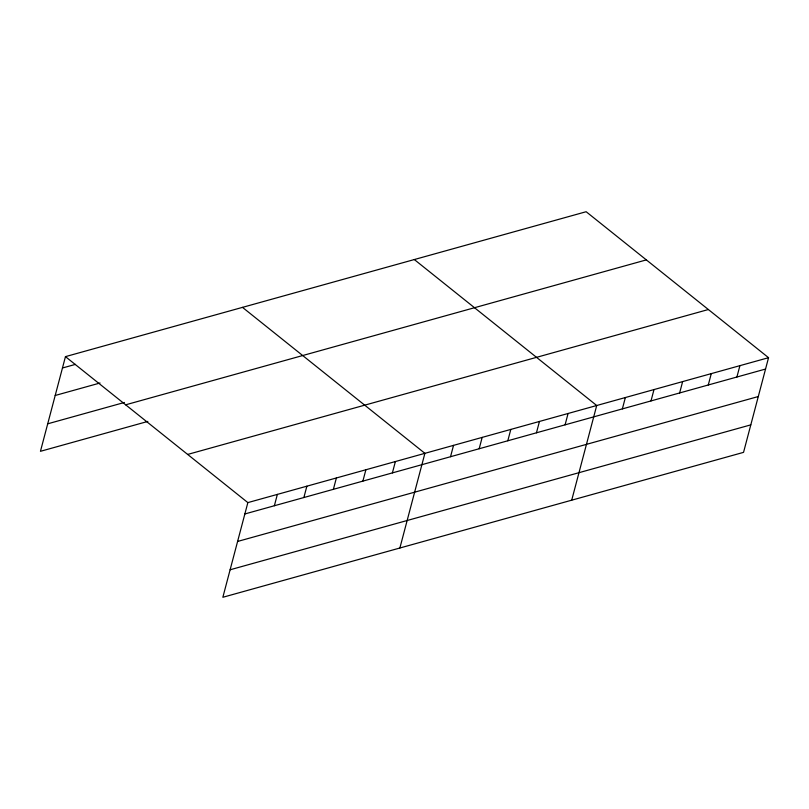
<?xml version="1.0" encoding="UTF-8"?>
<svg xmlns="http://www.w3.org/2000/svg" width="809" height="809" viewBox="0 0 809 809"><rect width="100%" height="100%" fill="white"/><g stroke="black" fill="none" stroke-linecap="round" stroke-linejoin="round"><path stroke-width="1.21" d="M768.55 357.689L247.857 502.611L222.849 597.275L743.542 452.362L768.55 357.689L586.151 211.725L65.458 356.638L40.45 451.311L147.855 421.418M274.372 505.746L277.366 494.4M303.871 497.535L306.874 486.189M333.379 489.324L336.382 477.977M362.887 481.112L365.88 469.766M392.395 472.901L395.389 461.545M399.879 548.006L424.897 453.333L242.498 307.369M450.532 456.721L453.536 445.365M479.171 448.752L482.174 437.396M507.809 440.774L510.813 429.427M536.448 432.805L539.451 421.459M565.087 424.836L568.08 413.49M571.71 500.184L596.718 405.511L414.319 259.547M622.364 408.899L625.357 397.543M651.002 400.93L653.996 389.574M679.641 392.962L682.634 381.605M708.279 384.983L711.273 373.637M736.908 377.014L739.911 365.668M62.465 367.994L75.449 364.374M55.194 395.48L100.043 383.001M47.711 423.815L124.424 402.457M125.658 404.813L646.34 259.891M187.668 454.436L708.36 309.523M244.864 513.958L765.547 369.046M237.593 541.454L758.286 396.541M230.11 569.779L750.803 424.867M65.458 356.638L247.857 502.611"/></g></svg>
